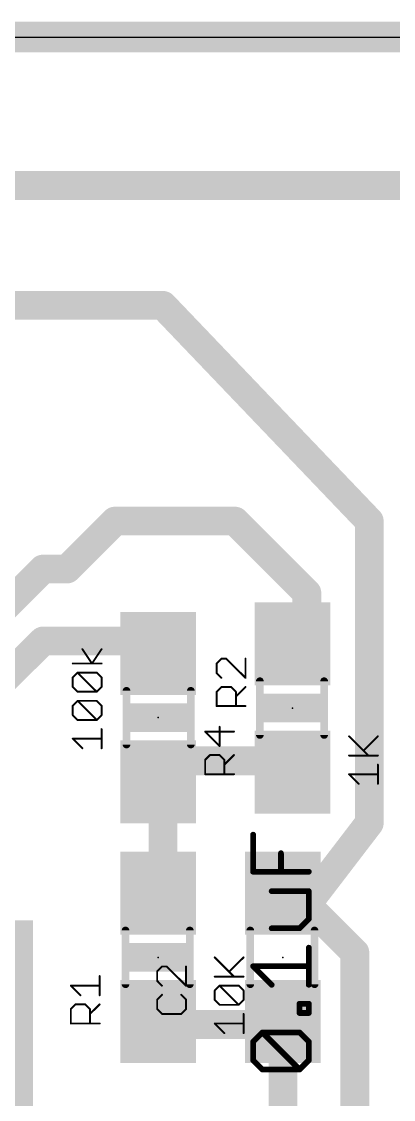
# Model space of a CAD drawing. Extents: x -0.5 to 48.5, y -14.8 to 29.2.
# Drawn here: x 33.88 to 38.8, y 14.88 to 29.16 of the extents above; entities that cross this region are included whole.
import ezdxf

# ---------------------------------------------------------------- set-up
doc = ezdxf.new("R2010")
doc.units = 0
for name, color, linetype in [('1', 22, 'CONTINUOUS'), ('20', 7, 'CONTINUOUS'), ('21', 253, 'CONTINUOUS'), ('23', 7, 'CONTINUOUS'), ('25', 253, 'CONTINUOUS'), ('27', 253, 'CONTINUOUS'), ('51', 253, 'CONTINUOUS')]:
    doc.layers.add(name, color=color, linetype=linetype)

# ---------------------------------------------------------------- blocks, each defined once
blk = doc.blocks.new('RECT')
blk.add_solid([(-0.5, -0.5), (0.5, -0.5), (-0.5, 0.5), (0.5, 0.5)])

msp = doc.modelspace()

# ---------------------------------------------------------------- linework, layer by layer
at = {"layer": '1'}
for points, const_width in [([(-0.254, 28.956), (48.26, 28.956)], 0.4064), ([(41.4655, 26.9875), (27.4955, 26.9875)], 0.381), ([(35.7505, 25.4), (32.258, 25.4)], 0.381), ([(38.481, 22.5425), (35.7505, 25.4)], 0.381), ([(35.1155, 22.5425), (34.4805, 21.9075)], 0.381), ([(36.703, 22.5425), (35.1155, 22.5425)], 0.381), ([(37.6555, 21.59), (36.703, 22.5425)], 0.381), ([(38.481, 18.542), (38.481, 22.5425)], 0.381), ([(34.163, 21.9075), (29.718, 17.4625)], 0.381), ([(34.4805, 21.9075), (34.163, 21.9075)], 0.381), ([(37.6555, 20.955), (37.6555, 21.59)], 0.381), ([(30.6705, 17.4625), (34.163, 20.955)], 0.381), ([(34.163, 20.955), (35.433, 20.955)], 0.381), ([(35.433, 20.955), (35.687, 20.789)], 0.381), ([(37.6555, 20.955), (37.465, 20.916)], 0.381), ([(35.7505, 19.3675), (35.687, 19.089)], 0.381), ([(35.7505, 19.3675), (37.338, 19.3675)], 0.381), ([(37.338, 19.3675), (37.465, 19.216)], 0.381), ([(35.7505, 19.05), (35.687, 19.089)], 0.381), ([(35.7505, 19.05), (35.7505, 17.78)], 0.381), ([(37.6555, 17.4625), (38.481, 18.542)], 0.381), ([(35.7505, 17.78), (35.687, 17.614)], 0.381), ([(37.338, 17.78), (37.6555, 17.4625)], 0.381), ([(37.338, 17.78), (37.338, 17.614)], 0.381), ([(37.6555, 17.4625), (37.338, 17.614)], 0.381), ([(37.6555, 17.4625), (38.2905, 16.8275)], 0.381), ([(38.2905, 16.8275), (38.2905, 13.97)], 0.381), ([(35.7505, 15.875), (35.687, 15.914)], 0.381), ([(37.338, 15.875), (35.7505, 15.875)], 0.381), ([(37.338, 15.875), (37.338, 15.914)], 0.381), ([(37.338, 12.065), (37.338, 15.875)], 0.381)]:
    msp.add_lwpolyline(points, dxfattribs=dict(at, const_width=const_width))
at = {"layer": '1', "const_width": 0.1905}
for points in [[(35.8194, 25.4658, 1), (35.6816, 25.3342)], [(35.7505, 25.3048, 1), (35.7505, 25.4953)], [(35.1155, 22.6378, 1), (35.1155, 22.4473)], [(35.1829, 22.4751, 1), (35.0481, 22.6099)], [(36.7704, 22.6099, 1), (36.6356, 22.4751)], [(36.703, 22.4473, 1), (36.703, 22.6378)], [(38.5763, 22.5425, 1), (38.3858, 22.5425)], [(38.4121, 22.4767, 1), (38.5499, 22.6083)], [(34.163, 22.0028, 1), (34.163, 21.8123)], [(34.2304, 21.8401, 1), (34.0956, 21.9749)], [(34.4131, 21.9749, 1), (34.5479, 21.8401)], [(34.4805, 21.8123, 1), (34.4805, 22.0028)], [(37.7508, 21.59, 1), (37.5603, 21.59)], [(37.5881, 21.5226, 1), (37.7229, 21.6574)], [(34.163, 21.0503, 1), (34.163, 20.8598)], [(34.2304, 20.8876, 1), (34.0956, 21.0224)], [(35.4851, 21.0347, 1), (35.3809, 20.8753)], [(35.433, 20.8598, 1), (35.433, 21.0503)], [(37.6746, 20.8617, 1), (37.6364, 21.0483)], [(37.4459, 21.0093, 1), (37.4841, 20.8227)], [(37.5603, 20.955, 1), (37.7508, 20.955)], [(35.6349, 20.7093, 1), (35.7391, 20.8687)], [(35.7505, 19.4627, 1), (35.7505, 19.2722)], [(35.8434, 19.3463, 1), (35.6576, 19.3887)], [(37.411, 19.4287, 1), (37.265, 19.3063)], [(37.338, 19.2722, 1), (37.338, 19.4627)], [(35.7368, 19.1702, 1), (35.6372, 19.0078)], [(37.392, 19.1548, 1), (37.538, 19.2772)], [(35.5941, 19.1102, 1), (35.7799, 19.0678)], [(35.8458, 19.05, 1), (35.6553, 19.05)], [(35.7007, 18.9688, 1), (35.8003, 19.1312)], [(38.5567, 18.4841, 1), (38.4053, 18.5999)], [(38.3858, 18.542, 1), (38.5763, 18.542)], [(35.6553, 17.78, 1), (35.8458, 17.78)], [(35.8395, 17.746, 1), (35.6615, 17.814)], [(37.4054, 17.8474, 1), (37.2706, 17.7126)], [(37.4333, 17.78, 1), (37.2428, 17.78)], [(35.598, 17.648, 1), (35.776, 17.58)], [(37.379, 17.7, 1), (37.297, 17.528)], [(37.2428, 17.614, 1), (37.4333, 17.614)], [(37.7229, 17.5299, 1), (37.5881, 17.3951)], [(37.5798, 17.5204, 1), (37.7312, 17.4046)], [(37.5881, 17.3951, 1), (37.7229, 17.5299)], [(37.6145, 17.3765, 1), (37.6965, 17.5485)], [(38.3858, 16.8275, 1), (38.1953, 16.8275)], [(38.2231, 16.7601, 1), (38.3579, 16.8949)], [(35.7368, 15.9952, 1), (35.6372, 15.8328)], [(35.7505, 15.9703, 1), (35.7505, 15.7797)], [(35.7007, 15.7938, 1), (35.8003, 15.9562)], [(37.4333, 15.914, 1), (37.2428, 15.914)], [(37.4333, 15.875, 1), (37.2428, 15.875)], [(37.338, 15.7797, 1), (37.338, 15.9703)], [(37.2428, 15.875, 1), (37.4333, 15.875)]]:
    msp.add_lwpolyline(points, format="xyb", dxfattribs=at)
at = {"layer": '20'}
msp.add_line((48.26, 28.946), (0, 28.946), dxfattribs=at)
at = {"layer": '23'}
for p in [(37.465, 20.066), (35.687, 19.939), (35.687, 16.764), (37.338, 16.764)]:
    msp.add_point(p, dxfattribs=at)
at = {"layer": '25', "const_width": 0.0254}
for points in [[(36.5249, 20.7207), (36.4614, 20.6572)], [(36.5885, 20.7207), (36.5249, 20.7207)], [(36.8427, 20.4665), (36.5885, 20.7207)], [(36.8427, 20.7207), (36.8427, 20.4665)], [(36.4614, 20.6572), (36.4614, 20.53)], [(36.4614, 20.53), (36.5249, 20.4665)], [(36.4614, 20.2829), (36.5249, 20.3465)], [(36.4614, 20.0923), (36.4614, 20.2829)], [(36.5249, 20.3465), (36.652, 20.3465)], [(36.652, 20.3465), (36.7156, 20.2829)], [(36.7156, 20.2194), (36.8427, 20.3465)], [(36.7156, 20.2829), (36.7156, 20.0923)], [(36.8427, 20.0923), (36.4614, 20.0923)], [(36.6903, 19.7546), (36.309, 19.7546)], [(36.309, 19.7546), (36.4996, 19.5639)], [(36.4996, 19.5639), (36.4996, 19.8181)], [(36.309, 19.3804), (36.3725, 19.4439)], [(36.3725, 19.4439), (36.4996, 19.4439)], [(36.4996, 19.4439), (36.5632, 19.3804)], [(36.5632, 19.3168), (36.6903, 19.4439)], [(36.309, 19.1897), (36.309, 19.3804)], [(36.5632, 19.3804), (36.5632, 19.1897)], [(36.6903, 19.1897), (36.309, 19.1897)], [(35.7375, 16.6431), (35.674, 16.5796)], [(35.674, 16.5796), (35.674, 16.4525)], [(35.8011, 16.6431), (35.7375, 16.6431)], [(36.0553, 16.3889), (35.8011, 16.6431)], [(36.0553, 16.6431), (36.0553, 16.3889)], [(34.9123, 16.2619), (34.9123, 16.5161)], [(35.674, 16.4525), (35.7375, 16.3889)], [(34.6581, 16.2619), (34.531, 16.389)], [(34.531, 16.389), (34.9123, 16.389)], [(35.7375, 16.2689), (35.674, 16.2054)], [(36.0553, 16.2054), (35.9917, 16.2689)], [(34.531, 16.0784), (34.5945, 16.1419)], [(34.5945, 16.1419), (34.7216, 16.1419)], [(34.7216, 16.1419), (34.7852, 16.0784)], [(34.7852, 16.0148), (34.9123, 16.1419)], [(35.674, 16.2054), (35.674, 16.0783)], [(36.0553, 16.0783), (36.0553, 16.2054)], [(34.531, 15.8877), (34.531, 16.0784)], [(34.7852, 16.0784), (34.7852, 15.8877)], [(35.674, 16.0783), (35.7375, 16.0147)], [(35.7375, 16.0147), (35.9917, 16.0147)], [(35.9917, 16.0147), (36.0553, 16.0783)], [(34.9123, 15.8877), (34.531, 15.8877)]]:
    msp.add_lwpolyline(points, dxfattribs=at)
at = {"layer": '25', "const_width": 0.0127}
for points in [[(36.5249, 20.7271, 1), (36.5249, 20.7144)], [(36.5294, 20.7162, 1), (36.5204, 20.7252)], [(36.593, 20.7252, 1), (36.584, 20.7162)], [(36.5885, 20.7144, 1), (36.5885, 20.7271)], [(36.849, 20.7207, 1), (36.8364, 20.7207)], [(36.4677, 20.6572, 1), (36.455, 20.6572)], [(36.4569, 20.6616, 1), (36.4659, 20.6527)], [(36.4659, 20.5345, 1), (36.4569, 20.5256)], [(36.455, 20.53, 1), (36.4677, 20.53)], [(36.5204, 20.462, 1), (36.5294, 20.471)], [(36.8364, 20.4665, 1), (36.849, 20.4665)], [(36.8382, 20.462, 1), (36.8472, 20.471)], [(36.4677, 20.2829, 1), (36.455, 20.2829)], [(36.4569, 20.2874, 1), (36.4659, 20.2785)], [(36.5249, 20.3529, 1), (36.5249, 20.3402)], [(36.5294, 20.342, 1), (36.5204, 20.351)], [(36.6565, 20.351, 1), (36.6475, 20.342)], [(36.652, 20.3402, 1), (36.652, 20.3529)], [(36.7219, 20.2829, 1), (36.7092, 20.2829)], [(36.7111, 20.2785, 1), (36.7201, 20.2874)], [(36.8472, 20.342, 1), (36.8382, 20.351)], [(36.7111, 20.2239, 1), (36.7201, 20.2149)], [(36.4614, 20.0986, 1), (36.4614, 20.0859)], [(36.455, 20.0923, 1), (36.4677, 20.0923)], [(36.7092, 20.0923, 1), (36.7219, 20.0923)], [(36.8427, 20.0859, 1), (36.8427, 20.0986)], [(36.309, 19.7609, 1), (36.309, 19.7482)], [(36.3135, 19.7591, 1), (36.3045, 19.7501)], [(36.506, 19.8181, 1), (36.4933, 19.8181)], [(36.6903, 19.7482, 1), (36.6903, 19.7609)], [(36.4933, 19.5639, 1), (36.506, 19.5639)], [(36.4951, 19.5594, 1), (36.5041, 19.5684)], [(36.3725, 19.4503, 1), (36.3725, 19.4376)], [(36.377, 19.4394, 1), (36.368, 19.4484)], [(36.5041, 19.4484, 1), (36.4951, 19.4394)], [(36.4996, 19.4376, 1), (36.4996, 19.4503)], [(36.6948, 19.4394, 1), (36.6858, 19.4484)], [(36.3153, 19.3804, 1), (36.3026, 19.3804)], [(36.3045, 19.3849, 1), (36.3135, 19.3759)], [(36.5695, 19.3804, 1), (36.5568, 19.3804)], [(36.5587, 19.3213, 1), (36.5677, 19.3123)], [(36.5587, 19.3759, 1), (36.5677, 19.3849)], [(36.309, 19.1961, 1), (36.309, 19.1834)], [(36.3026, 19.1897, 1), (36.3153, 19.1897)], [(36.5568, 19.1897, 1), (36.5695, 19.1897)], [(36.6903, 19.1834, 1), (36.6903, 19.1961)], [(35.6803, 16.5796, 1), (35.6676, 16.5796)], [(35.6695, 16.5841, 1), (35.6785, 16.5751)], [(35.7375, 16.6495, 1), (35.7375, 16.6368)], [(35.742, 16.6386, 1), (35.733, 16.6476)], [(35.8056, 16.6476, 1), (35.7966, 16.6386)], [(35.8011, 16.6368, 1), (35.8011, 16.6495)], [(36.0617, 16.6431, 1), (36.049, 16.6431)], [(34.9186, 16.5161, 1), (34.906, 16.5161)], [(35.6785, 16.4569, 1), (35.6695, 16.448)], [(35.6676, 16.4525, 1), (35.6803, 16.4525)], [(34.5355, 16.3935, 1), (34.5265, 16.3845)], [(34.531, 16.3954, 1), (34.531, 16.3827)], [(34.9123, 16.3827, 1), (34.9123, 16.3954)], [(35.733, 16.3844, 1), (35.742, 16.3934)], [(35.742, 16.2644, 1), (35.733, 16.2734)], [(35.9962, 16.2734, 1), (35.9873, 16.2644)], [(36.049, 16.3889, 1), (36.0617, 16.3889)], [(36.0508, 16.3844, 1), (36.0598, 16.3934)], [(34.5945, 16.1483, 1), (34.5945, 16.1356)], [(34.599, 16.1374, 1), (34.59, 16.1464)], [(34.6536, 16.2574, 1), (34.6626, 16.2664)], [(34.7261, 16.1464, 1), (34.7171, 16.1374)], [(34.7216, 16.1356, 1), (34.7216, 16.1483)], [(34.906, 16.2619, 1), (34.9186, 16.2619)], [(34.9168, 16.1374, 1), (34.9078, 16.1464)], [(35.6803, 16.2054, 1), (35.6676, 16.2054)], [(35.6695, 16.2099, 1), (35.6785, 16.2009)], [(36.0617, 16.2054, 1), (36.049, 16.2054)], [(36.0508, 16.2009, 1), (36.0598, 16.2099)], [(34.5373, 16.0784, 1), (34.5246, 16.0784)], [(34.5265, 16.0829, 1), (34.5355, 16.0739)], [(34.7915, 16.0784, 1), (34.7788, 16.0784)], [(34.7807, 16.0193, 1), (34.7897, 16.0103)], [(34.7807, 16.0739, 1), (34.7897, 16.0829)], [(35.6785, 16.0827, 1), (35.6695, 16.0738)], [(35.6676, 16.0783, 1), (35.6803, 16.0783)], [(35.7375, 16.0211, 1), (35.7375, 16.0084)], [(35.733, 16.0102, 1), (35.742, 16.0192)], [(35.9873, 16.0192, 1), (35.9962, 16.0102)], [(35.9917, 16.0084, 1), (35.9917, 16.0211)], [(36.049, 16.0783, 1), (36.0617, 16.0783)], [(36.0598, 16.0738, 1), (36.0508, 16.0827)], [(34.531, 15.8941, 1), (34.531, 15.8814)], [(34.5246, 15.8877, 1), (34.5373, 15.8877)], [(34.7788, 15.8877, 1), (34.7915, 15.8877)], [(34.9123, 15.8814, 1), (34.9123, 15.8941)]]:
    msp.add_lwpolyline(points, format="xyb", dxfattribs=at)
at = {"layer": '27'}
for points, const_width in [([(34.8106, 20.6559), (34.6835, 20.8465)], 0.0254), ([(34.9377, 20.8465), (34.8106, 20.6559)], 0.0254), ([(34.9377, 20.6559), (34.5564, 20.6559)], 0.0254), ([(34.5564, 20.4723), (34.6199, 20.5359)], 0.0254), ([(34.5564, 20.3452), (34.5564, 20.4723)], 0.0254), ([(34.6199, 20.5359), (34.8741, 20.5359)], 0.0254), ([(34.8741, 20.2817), (34.6199, 20.5359)], 0.0254), ([(34.8741, 20.5359), (34.9377, 20.4723)], 0.0254), ([(34.9377, 20.4723), (34.9377, 20.3452)], 0.0254), ([(34.6199, 20.2817), (34.5564, 20.3452)], 0.0254), ([(34.8741, 20.2817), (34.6199, 20.2817)], 0.0254), ([(34.9377, 20.3452), (34.8741, 20.2817)], 0.0254), ([(34.5564, 20.0981), (34.6199, 20.1617)], 0.0254), ([(34.6199, 20.1617), (34.8741, 20.1617)], 0.0254), ([(34.8741, 19.9074), (34.6199, 20.1617)], 0.0254), ([(34.8741, 20.1617), (34.9377, 20.0981)], 0.0254), ([(34.5564, 19.971), (34.5564, 20.0981)], 0.0254), ([(34.9377, 20.0981), (34.9377, 19.971)], 0.0254), ([(34.6199, 19.9074), (34.5564, 19.971)], 0.0254), ([(34.8741, 19.9074), (34.6199, 19.9074)], 0.0254), ([(34.9377, 19.971), (34.8741, 19.9074)], 0.0254), ([(34.9377, 19.5332), (34.9377, 19.7875)], 0.0254), ([(38.4682, 19.4369), (38.214, 19.6911)], 0.0254), ([(38.4046, 19.5005), (38.5953, 19.6911)], 0.0254), ([(34.6835, 19.5332), (34.5564, 19.6603)], 0.0254), ([(34.5564, 19.6603), (34.9377, 19.6603)], 0.0254), ([(38.214, 19.4369), (38.5953, 19.4369)], 0.0254), ([(38.5953, 19.0627), (38.5953, 19.3169)], 0.0254), ([(38.3411, 19.0627), (38.214, 19.1898)], 0.0254), ([(38.214, 19.1898), (38.5953, 19.1898)], 0.0254), ([(36.9437, 17.8976), (36.9437, 18.389)], 0.0762), ([(37.3123, 17.8976), (37.3123, 18.1433)], 0.0762), ([(37.6809, 17.8976), (36.9437, 17.8976)], 0.0762), ([(37.6809, 17.6406), (37.1894, 17.6406)], 0.0762), ([(37.6809, 17.272), (37.6809, 17.6406)], 0.0762), ([(37.558, 17.1491), (37.6809, 17.272)], 0.0762), ([(37.1894, 17.1491), (37.558, 17.1491)], 0.0762), ([(37.6809, 16.4007), (37.6809, 16.8922)], 0.0762), ([(36.6902, 16.5091), (36.436, 16.7633)], 0.0254), ([(36.6266, 16.5727), (36.8173, 16.7633)], 0.0254), ([(37.1894, 16.4007), (36.9437, 16.6465)], 0.0762), ([(36.9437, 16.6465), (37.6809, 16.6465)], 0.0762), ([(36.436, 16.5091), (36.8173, 16.5091)], 0.0254), ([(36.436, 16.3256), (36.4995, 16.3891)], 0.0254), ([(36.436, 16.1985), (36.436, 16.3256)], 0.0254), ([(36.4995, 16.3891), (36.7537, 16.3891)], 0.0254), ([(36.7537, 16.1349), (36.4995, 16.3891)], 0.0254), ([(36.7537, 16.3891), (36.8173, 16.3256)], 0.0254), ([(36.8173, 16.3256), (36.8173, 16.1985)], 0.0254), ([(36.4995, 16.1349), (36.436, 16.1985)], 0.0254), ([(36.7537, 16.1349), (36.4995, 16.1349)], 0.0254), ([(36.8173, 16.1985), (36.7537, 16.1349)], 0.0254), ([(37.558, 16.0265), (37.558, 16.1494)], 0.0762), ([(37.558, 16.1494), (37.6809, 16.1494)], 0.0762), ([(37.6809, 16.1494), (37.6809, 16.0265)], 0.0762), ([(36.8173, 15.7607), (36.8173, 16.0149)], 0.0254), ([(37.6809, 16.0265), (37.558, 16.0265)], 0.0762), ([(36.5631, 15.7607), (36.436, 15.8878)], 0.0254), ([(36.436, 15.8878), (36.8173, 15.8878)], 0.0254), ([(36.9437, 15.6467), (37.0665, 15.7696)], 0.0762), ([(37.0665, 15.7696), (37.558, 15.7696)], 0.0762), ([(37.558, 15.2781), (37.0665, 15.7696)], 0.0762), ([(37.558, 15.7696), (37.6809, 15.6467)], 0.0762), ([(36.9437, 15.401), (36.9437, 15.6467)], 0.0762), ([(37.6809, 15.6467), (37.6809, 15.401)], 0.0762), ([(37.0665, 15.2781), (36.9437, 15.401)], 0.0762), ([(37.6809, 15.401), (37.558, 15.2781)], 0.0762), ([(37.558, 15.2781), (37.0665, 15.2781)], 0.0762)]:
    msp.add_lwpolyline(points, dxfattribs=dict(at, const_width=const_width))
for points, const_width in [([(34.6888, 20.85, 1), (34.6782, 20.843)], 0.0127), ([(34.943, 20.843, 1), (34.9324, 20.85)], 0.0127), ([(34.5564, 20.6622, 1), (34.5564, 20.6495)], 0.0127), ([(34.8053, 20.6594, 1), (34.8159, 20.6523)], 0.0127), ([(34.8053, 20.6523, 1), (34.8159, 20.6594)], 0.0127), ([(34.9377, 20.6495, 1), (34.9377, 20.6622)], 0.0127), ([(34.5627, 20.4723, 1), (34.55, 20.4723)], 0.0127), ([(34.5519, 20.4768, 1), (34.5609, 20.4678)], 0.0127), ([(34.6199, 20.5422, 1), (34.6199, 20.5295)], 0.0127), ([(34.6244, 20.5404, 1), (34.6154, 20.5314)], 0.0127), ([(34.6244, 20.5314, 1), (34.6154, 20.5404)], 0.0127), ([(34.8786, 20.5404, 1), (34.8697, 20.5314)], 0.0127), ([(34.8741, 20.5295, 1), (34.8741, 20.5422)], 0.0127), ([(34.944, 20.4723, 1), (34.9314, 20.4723)], 0.0127), ([(34.9332, 20.4678, 1), (34.9422, 20.4768)], 0.0127), ([(34.55, 20.3452, 1), (34.5627, 20.3452)], 0.0127), ([(34.5609, 20.3497, 1), (34.5519, 20.3407)], 0.0127), ([(34.6199, 20.288, 1), (34.6199, 20.2753)], 0.0127), ([(34.6154, 20.2772, 1), (34.6244, 20.2861)], 0.0127), ([(34.8697, 20.2861, 1), (34.8786, 20.2772)], 0.0127), ([(34.8697, 20.2772, 1), (34.8786, 20.2861)], 0.0127), ([(34.8741, 20.2753, 1), (34.8741, 20.288)], 0.0127), ([(34.9314, 20.3452, 1), (34.944, 20.3452)], 0.0127), ([(34.9422, 20.3407, 1), (34.9332, 20.3497)], 0.0127), ([(34.6199, 20.168, 1), (34.6199, 20.1553)], 0.0127), ([(34.6244, 20.1661, 1), (34.6154, 20.1572)], 0.0127), ([(34.6244, 20.1572, 1), (34.6154, 20.1661)], 0.0127), ([(34.8786, 20.1661, 1), (34.8697, 20.1572)], 0.0127), ([(34.8741, 20.1553, 1), (34.8741, 20.168)], 0.0127), ([(34.5627, 20.0981, 1), (34.55, 20.0981)], 0.0127), ([(34.5519, 20.1026, 1), (34.5609, 20.0936)], 0.0127), ([(34.944, 20.0981, 1), (34.9314, 20.0981)], 0.0127), ([(34.9332, 20.0936, 1), (34.9422, 20.1026)], 0.0127), ([(34.55, 19.971, 1), (34.5627, 19.971)], 0.0127), ([(34.5609, 19.9755, 1), (34.5519, 19.9665)], 0.0127), ([(34.6199, 19.9138, 1), (34.6199, 19.9011)], 0.0127), ([(34.6154, 19.903, 1), (34.6244, 19.9119)], 0.0127), ([(34.8697, 19.9119, 1), (34.8786, 19.903)], 0.0127), ([(34.8697, 19.903, 1), (34.8786, 19.9119)], 0.0127), ([(34.8741, 19.9011, 1), (34.8741, 19.9138)], 0.0127), ([(34.9314, 19.971, 1), (34.944, 19.971)], 0.0127), ([(34.9422, 19.9665, 1), (34.9332, 19.9755)], 0.0127), ([(34.944, 19.7875, 1), (34.9314, 19.7875)], 0.0127), ([(38.2185, 19.6956, 1), (38.2095, 19.6866)], 0.0127), ([(38.5998, 19.6866, 1), (38.5908, 19.6956)], 0.0127), ([(34.5609, 19.6648, 1), (34.5519, 19.6559)], 0.0127), ([(34.5564, 19.6667, 1), (34.5564, 19.654)], 0.0127), ([(34.9377, 19.654, 1), (34.9377, 19.6667)], 0.0127), ([(34.679, 19.5287, 1), (34.688, 19.5377)], 0.0127), ([(34.9314, 19.5332, 1), (34.944, 19.5332)], 0.0127), ([(38.214, 19.4433, 1), (38.214, 19.4306)], 0.0127), ([(38.4001, 19.5049, 1), (38.4091, 19.496)], 0.0127), ([(38.4637, 19.4324, 1), (38.4727, 19.4414)], 0.0127), ([(38.5953, 19.4306, 1), (38.5953, 19.4433)], 0.0127), ([(38.6016, 19.3169, 1), (38.589, 19.3169)], 0.0127), ([(38.214, 19.1962, 1), (38.214, 19.1835)], 0.0127), ([(38.2185, 19.1943, 1), (38.2095, 19.1853)], 0.0127), ([(38.5953, 19.1835, 1), (38.5953, 19.1962)], 0.0127), ([(38.3366, 19.0582, 1), (38.3456, 19.0672)], 0.0127), ([(38.589, 19.0627, 1), (38.6016, 19.0627)], 0.0127), ([(36.9627, 18.389, 1), (36.9246, 18.389)], 0.0381), ([(37.3313, 18.1433, 1), (37.2932, 18.1433)], 0.0381), ([(36.9246, 17.8976, 1), (36.9627, 17.8976)], 0.0381), ([(36.9437, 17.9166, 1), (36.9437, 17.8785)], 0.0381), ([(37.2932, 17.8976, 1), (37.3313, 17.8976)], 0.0381), ([(37.6809, 17.8785, 1), (37.6809, 17.9166)], 0.0381), ([(37.1894, 17.6597, 1), (37.1894, 17.6216)], 0.0381), ([(37.7, 17.6406, 1), (37.6619, 17.6406)], 0.0381), ([(37.6809, 17.6216, 1), (37.6809, 17.6597)], 0.0381), ([(37.6619, 17.272, 1), (37.7, 17.272)], 0.0381), ([(37.6944, 17.2585, 1), (37.6674, 17.2855)], 0.0381), ([(37.1894, 17.1682, 1), (37.1894, 17.1301)], 0.0381), ([(37.5446, 17.1626, 1), (37.5715, 17.1357)], 0.0381), ([(37.558, 17.1301, 1), (37.558, 17.1682)], 0.0381), ([(37.7, 16.8922, 1), (37.6619, 16.8922)], 0.0381), ([(36.4405, 16.7678, 1), (36.4315, 16.7588)], 0.0127), ([(36.8218, 16.7588, 1), (36.8128, 16.7678)], 0.0127), ([(36.6221, 16.5772, 1), (36.6311, 16.5682)], 0.0127), ([(36.9437, 16.6655, 1), (36.9437, 16.6274)], 0.0381), ([(36.9571, 16.6599, 1), (36.9302, 16.633)], 0.0381), ([(37.6809, 16.6274, 1), (37.6809, 16.6655)], 0.0381), ([(36.436, 16.5155, 1), (36.436, 16.5028)], 0.0127), ([(36.6857, 16.5046, 1), (36.6947, 16.5136)], 0.0127), ([(36.8173, 16.5028, 1), (36.8173, 16.5155)], 0.0127), ([(37.1759, 16.3873, 1), (37.2029, 16.4142)], 0.0381), ([(37.6619, 16.4007, 1), (37.7, 16.4007)], 0.0381), ([(36.4423, 16.3256, 1), (36.4296, 16.3256)], 0.0127), ([(36.4315, 16.3301, 1), (36.4405, 16.3211)], 0.0127), ([(36.4995, 16.3955, 1), (36.4995, 16.3828)], 0.0127), ([(36.504, 16.3936, 1), (36.495, 16.3846)], 0.0127), ([(36.504, 16.3846, 1), (36.495, 16.3936)], 0.0127), ([(36.7582, 16.3936, 1), (36.7493, 16.3846)], 0.0127), ([(36.7537, 16.3828, 1), (36.7537, 16.3955)], 0.0127), ([(36.8237, 16.3256, 1), (36.811, 16.3256)], 0.0127), ([(36.8128, 16.3211, 1), (36.8218, 16.3301)], 0.0127), ([(36.4405, 16.2029, 1), (36.4315, 16.194)], 0.0127), ([(36.4296, 16.1985, 1), (36.4423, 16.1985)], 0.0127), ([(36.4995, 16.1413, 1), (36.4995, 16.1286)], 0.0127), ([(36.495, 16.1304, 1), (36.504, 16.1394)], 0.0127), ([(36.7493, 16.1394, 1), (36.7582, 16.1304)], 0.0127), ([(36.7493, 16.1304, 1), (36.7582, 16.1394)], 0.0127), ([(36.7537, 16.1286, 1), (36.7537, 16.1413)], 0.0127), ([(36.811, 16.1985, 1), (36.8237, 16.1985)], 0.0127), ([(36.8218, 16.194, 1), (36.8128, 16.2029)], 0.0127), ([(37.558, 16.1684, 1), (37.558, 16.1303)], 0.0381), ([(37.5771, 16.1494, 1), (37.539, 16.1494)], 0.0381), ([(37.7, 16.1494, 1), (37.6619, 16.1494)], 0.0381), ([(37.6809, 16.1303, 1), (37.6809, 16.1684)], 0.0381), ([(36.8237, 16.0149, 1), (36.811, 16.0149)], 0.0127), ([(37.558, 16.0456, 1), (37.558, 16.0075)], 0.0381), ([(37.539, 16.0265, 1), (37.5771, 16.0265)], 0.0381), ([(37.6619, 16.0265, 1), (37.7, 16.0265)], 0.0381), ([(37.6809, 16.0075, 1), (37.6809, 16.0456)], 0.0381), ([(36.4405, 15.8923, 1), (36.4315, 15.8833)], 0.0127), ([(36.436, 15.8942, 1), (36.436, 15.8815)], 0.0127), ([(36.8173, 15.8815, 1), (36.8173, 15.8942)], 0.0127), ([(36.5586, 15.7562, 1), (36.5676, 15.7652)], 0.0127), ([(36.811, 15.7607, 1), (36.8237, 15.7607)], 0.0127), ([(37.0665, 15.7886, 1), (37.0665, 15.7505)], 0.0381), ([(37.08, 15.7831, 1), (37.0531, 15.7561)], 0.0381), ([(37.08, 15.7561, 1), (37.0531, 15.7831)], 0.0381), ([(37.5715, 15.7831, 1), (37.5446, 15.7561)], 0.0381), ([(37.558, 15.7505, 1), (37.558, 15.7886)], 0.0381), ([(36.9627, 15.6467, 1), (36.9246, 15.6467)], 0.0381), ([(36.9302, 15.6602, 1), (36.9571, 15.6332)], 0.0381), ([(37.7, 15.6467, 1), (37.6619, 15.6467)], 0.0381), ([(37.6674, 15.6332, 1), (37.6944, 15.6602)], 0.0381), ([(36.9246, 15.401, 1), (36.9627, 15.401)], 0.0381), ([(36.9571, 15.4144, 1), (36.9302, 15.3875)], 0.0381), ([(37.6619, 15.401, 1), (37.7, 15.401)], 0.0381), ([(37.6944, 15.3875, 1), (37.6674, 15.4144)], 0.0381), ([(37.0665, 15.2972, 1), (37.0665, 15.2591)], 0.0381), ([(37.0531, 15.2646, 1), (37.08, 15.2916)], 0.0381), ([(37.5446, 15.2916, 1), (37.5715, 15.2646)], 0.0381), ([(37.5446, 15.2646, 1), (37.5715, 15.2916)], 0.0381), ([(37.558, 15.2591, 1), (37.558, 15.2972)], 0.0381)]:
    msp.add_lwpolyline(points, format="xyb", dxfattribs=dict(at, const_width=const_width))
at = {"layer": '51', "const_width": 0.1016}
for points in [[(37.033, 19.71), (37.033, 20.422)], [(37.884, 19.71), (37.884, 20.422)], [(35.268, 20.295), (35.268, 19.583)], [(36.119, 20.295), (36.119, 19.583)], [(35.255, 16.408), (35.255, 17.12)], [(36.106, 16.408), (36.106, 17.12)], [(36.906, 16.408), (36.906, 17.12)], [(37.757, 16.408), (37.757, 17.12)]]:
    msp.add_lwpolyline(points, dxfattribs=at)
at = {"layer": '51', "const_width": 0.0508}
for points in [[(37.0584, 20.422, 1), (37.0076, 20.422)], [(37.9094, 20.422, 1), (37.8586, 20.422)], [(35.2934, 20.295, 1), (35.2426, 20.295)], [(36.1444, 20.295, 1), (36.0936, 20.295)], [(37.0076, 19.71, 1), (37.0584, 19.71)], [(37.8586, 19.71, 1), (37.9094, 19.71)], [(35.2426, 19.583, 1), (35.2934, 19.583)], [(36.0936, 19.583, 1), (36.1444, 19.583)], [(35.2804, 17.12, 1), (35.2296, 17.12)], [(36.1314, 17.12, 1), (36.0806, 17.12)], [(36.9314, 17.12, 1), (36.8806, 17.12)], [(37.7824, 17.12, 1), (37.7316, 17.12)], [(35.2296, 16.408, 1), (35.2804, 16.408)], [(36.0806, 16.408, 1), (36.1314, 16.408)], [(36.8806, 16.408, 1), (36.9314, 16.408)], [(37.7316, 16.408, 1), (37.7824, 16.408)]]:
    msp.add_lwpolyline(points, format="xyb", dxfattribs=at)

# ---------------------------------------------------------------- block references
at = {"layer": '1', "xscale": 1.1}
for p, rotation in [((37.465, 20.916), 90), ((35.687, 20.789), 270), ((37.465, 19.216), 90), ((35.687, 19.089), 270), ((35.687, 17.614), 90), ((37.338, 17.614), 90), ((35.687, 15.914), 90), ((37.338, 15.914), 90)]:
    msp.add_blockref('RECT', p, dxfattribs=dict(at, rotation=rotation))
at = {"layer": '1', "xscale": 2, "yscale": 2.5, "rotation": 180}
msp.add_blockref('RECT', (33.032, 16.004), dxfattribs=at)
at = {"layer": '21', "xscale": 0.381, "yscale": 0.762}
for p, rotation in [((37.465, 20.066), 90), ((35.687, 19.939), 270), ((35.687, 16.764), 90)]:
    msp.add_blockref('RECT', p, dxfattribs=dict(at, rotation=rotation))
at = {"layer": '51', "xscale": 0.5001, "yscale": 0.95}
for p, rotation in [((37.4599, 20.6463), 90), ((35.6921, 20.5272), 270), ((37.4599, 19.4779), 90), ((35.6921, 19.3588), 270), ((35.6819, 17.3443), 90), ((37.3329, 17.3443), 90), ((35.6819, 16.1759), 90), ((37.3329, 16.1759), 90)]:
    msp.add_blockref('RECT', p, dxfattribs=dict(at, rotation=rotation))

doc.saveas('drawing.dxf')
